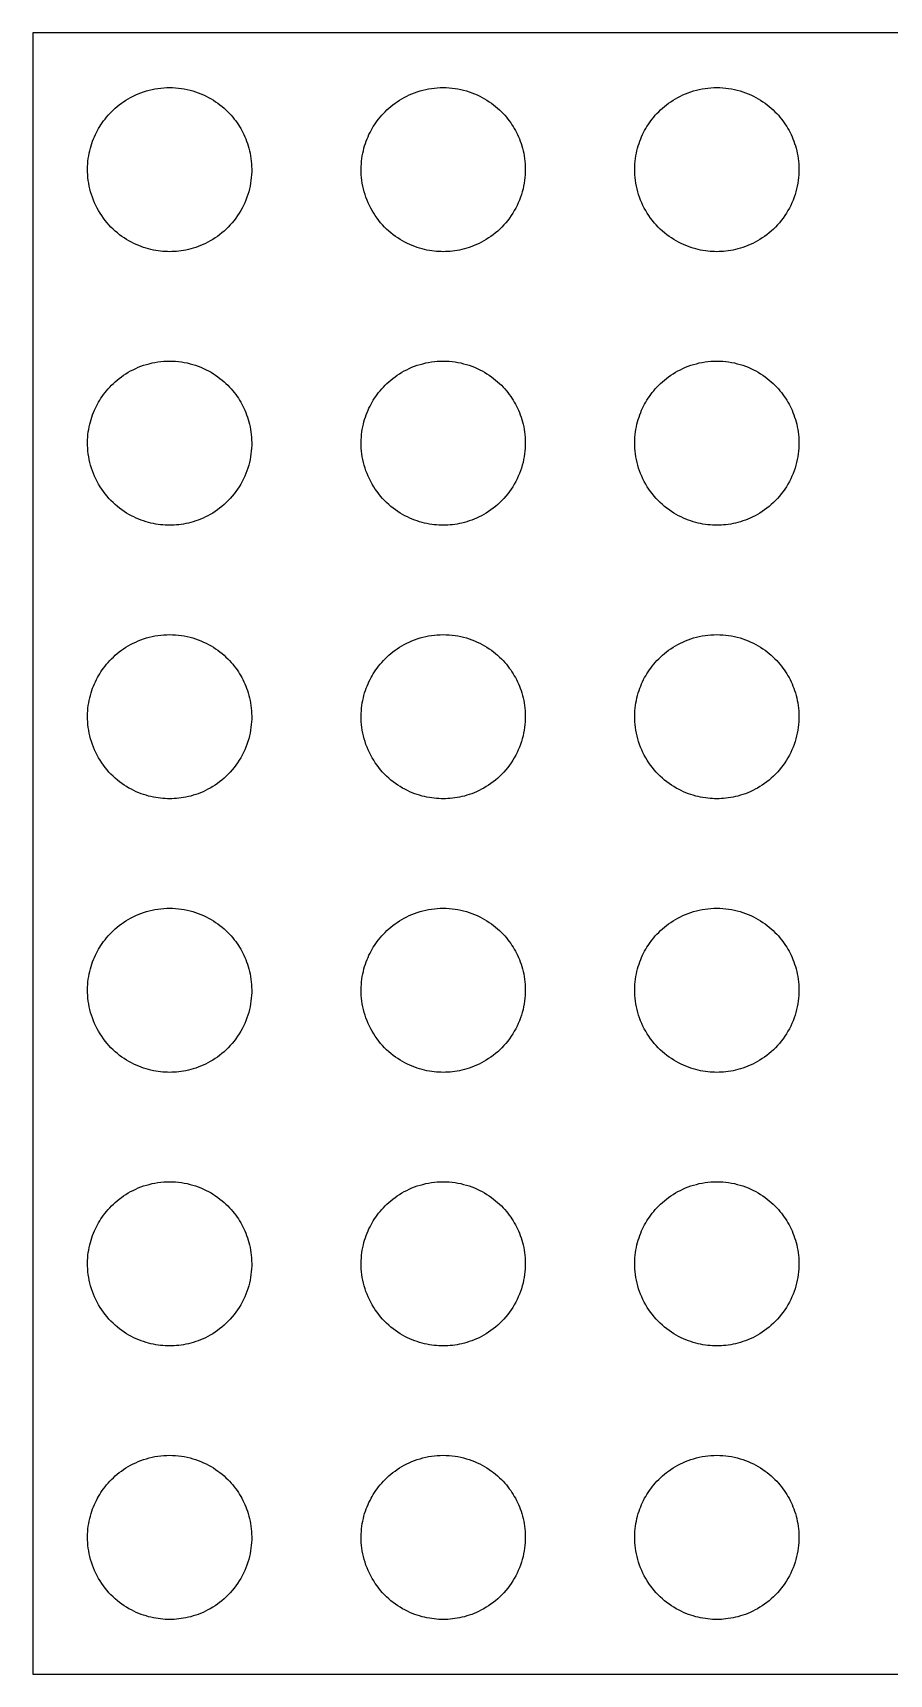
# Model space of a CAD drawing. Header units: millimetres. Extents: x -121354 to 132141, y -64344 to 350.
# Drawn here: x 15488.1 to 15644.6, y -8295.6 to -7995.6 of the extents above; entities that cross this region are included whole.
import ezdxf

# ---------------------------------------------------------------- set-up
doc = ezdxf.new("R2010")
doc.units = ezdxf.units.MM
doc.layers.add('Block_í‘œì¤€í˜•ì\xa0ìžë¸”ëŸ\xad001', color=7, linetype='CONTINUOUS')

msp = doc.modelspace()

# ---------------------------------------------------------------- linework, layer by layer
at = {"layer": 'Block_í‘œì¤€í˜•ì\xa0ìžë¸”ëŸ\xad001'}
for points in [[(15788.13, -7995.57, 0), (15488.13, -7995.57, 0)], [(15488.13, -7995.57, 0), (15488.13, -8295.57, 0)], [(15488.13, -8295.57, 0), (15788.13, -8295.57, 0)]]:
    msp.add_open_spline(points, degree=1, dxfattribs=at)
for points in [[(15513.13, -8035.57, 0), (15514.21, -8035.57, 0), (15515.36, -8035.45, 0), (15516.55, -8035.17, 0), (15517.73, -8034.9, 0), (15518.95, -8034.46, 0), (15520.12, -8033.84, 0), (15521.3, -8033.22, 0), (15522.45, -8032.41, 0), (15523.47, -8031.44, 0), (15524.49, -8030.46, 0), (15525.4, -8029.32, 0), (15526.12, -8028.07, 0), (15526.84, -8026.82, 0), (15527.38, -8025.46, 0), (15527.71, -8024.09, 0), (15528.04, -8022.71, 0), (15528.17, -8021.32, 0), (15528.12, -8019.99, 0), (15528.07, -8018.66, 0), (15527.84, -8017.39, 0), (15527.49, -8016.23, 0), (15527.14, -8015.06, 0), (15526.66, -8014.01, 0), (15526.12, -8013.07, 0), (15525.58, -8012.13, 0), (15524.9, -8011.19, 0), (15524.07, -8010.31, 0), (15523.24, -8009.42, 0), (15522.25, -8008.59, 0), (15521.12, -8007.88, 0), (15520, -8007.17, 0), (15518.73, -8006.58, 0), (15517.37, -8006.18, 0), (15516.02, -8005.78, 0), (15514.57, -8005.57, 0), (15513.13, -8005.57, 0), (15511.69, -8005.57, 0), (15510.24, -8005.78, 0), (15508.89, -8006.18, 0), (15507.53, -8006.58, 0), (15506.26, -8007.17, 0), (15505.14, -8007.88, 0), (15504.01, -8008.59, 0), (15503.02, -8009.42, 0), (15502.19, -8010.31, 0), (15501.36, -8011.19, 0), (15500.68, -8012.13, 0), (15500.14, -8013.07, 0), (15499.6, -8014.01, 0), (15499.12, -8015.06, 0), (15498.77, -8016.23, 0), (15498.42, -8017.39, 0), (15498.19, -8018.66, 0), (15498.14, -8019.99, 0), (15498.09, -8021.32, 0), (15498.22, -8022.71, 0), (15498.55, -8024.09, 0), (15498.88, -8025.46, 0), (15499.42, -8026.82, 0), (15500.14, -8028.07, 0), (15500.86, -8029.32, 0), (15501.77, -8030.46, 0), (15502.79, -8031.44, 0), (15503.82, -8032.41, 0), (15504.96, -8033.22, 0), (15506.14, -8033.84, 0), (15507.31, -8034.46, 0), (15508.53, -8034.9, 0), (15509.71, -8035.17, 0), (15510.9, -8035.45, 0), (15512.05, -8035.57, 0), (15513.13, -8035.57, 0)], [(15563.13, -8035.57, 0), (15564.21, -8035.57, 0), (15565.36, -8035.45, 0), (15566.55, -8035.17, 0), (15567.73, -8034.9, 0), (15568.95, -8034.46, 0), (15570.12, -8033.84, 0), (15571.3, -8033.22, 0), (15572.45, -8032.41, 0), (15573.47, -8031.44, 0), (15574.49, -8030.46, 0), (15575.4, -8029.32, 0), (15576.12, -8028.07, 0), (15576.84, -8026.82, 0), (15577.38, -8025.46, 0), (15577.71, -8024.09, 0), (15578.04, -8022.71, 0), (15578.17, -8021.32, 0), (15578.12, -8019.99, 0), (15578.07, -8018.66, 0), (15577.84, -8017.39, 0), (15577.49, -8016.23, 0), (15577.14, -8015.06, 0), (15576.66, -8014.01, 0), (15576.12, -8013.07, 0), (15575.58, -8012.13, 0), (15574.9, -8011.19, 0), (15574.07, -8010.31, 0), (15573.24, -8009.42, 0), (15572.25, -8008.59, 0), (15571.12, -8007.88, 0), (15570, -8007.17, 0), (15568.73, -8006.58, 0), (15567.37, -8006.18, 0), (15566.02, -8005.78, 0), (15564.57, -8005.57, 0), (15563.13, -8005.57, 0), (15561.69, -8005.57, 0), (15560.24, -8005.78, 0), (15558.89, -8006.18, 0), (15557.53, -8006.58, 0), (15556.26, -8007.17, 0), (15555.14, -8007.88, 0), (15554.01, -8008.59, 0), (15553.02, -8009.42, 0), (15552.19, -8010.31, 0), (15551.36, -8011.19, 0), (15550.68, -8012.13, 0), (15550.14, -8013.07, 0), (15549.6, -8014.01, 0), (15549.12, -8015.06, 0), (15548.77, -8016.23, 0), (15548.42, -8017.39, 0), (15548.19, -8018.66, 0), (15548.14, -8019.99, 0), (15548.09, -8021.32, 0), (15548.22, -8022.71, 0), (15548.55, -8024.09, 0), (15548.88, -8025.46, 0), (15549.42, -8026.82, 0), (15550.14, -8028.07, 0), (15550.86, -8029.32, 0), (15551.77, -8030.46, 0), (15552.79, -8031.44, 0), (15553.82, -8032.41, 0), (15554.96, -8033.22, 0), (15556.14, -8033.84, 0), (15557.31, -8034.46, 0), (15558.53, -8034.9, 0), (15559.71, -8035.17, 0), (15560.9, -8035.45, 0), (15562.05, -8035.57, 0), (15563.13, -8035.57, 0)], [(15613.13, -8035.57, 0), (15614.21, -8035.57, 0), (15615.36, -8035.45, 0), (15616.55, -8035.17, 0), (15617.73, -8034.9, 0), (15618.95, -8034.46, 0), (15620.12, -8033.84, 0), (15621.3, -8033.22, 0), (15622.45, -8032.41, 0), (15623.47, -8031.44, 0), (15624.49, -8030.46, 0), (15625.4, -8029.32, 0), (15626.12, -8028.07, 0), (15626.84, -8026.82, 0), (15627.38, -8025.46, 0), (15627.71, -8024.09, 0), (15628.04, -8022.71, 0), (15628.17, -8021.32, 0), (15628.12, -8019.99, 0), (15628.07, -8018.66, 0), (15627.84, -8017.39, 0), (15627.49, -8016.23, 0), (15627.14, -8015.06, 0), (15626.66, -8014.01, 0), (15626.12, -8013.07, 0), (15625.58, -8012.13, 0), (15624.9, -8011.19, 0), (15624.07, -8010.31, 0), (15623.24, -8009.42, 0), (15622.25, -8008.59, 0), (15621.12, -8007.88, 0), (15620, -8007.17, 0), (15618.73, -8006.58, 0), (15617.37, -8006.18, 0), (15616.02, -8005.78, 0), (15614.57, -8005.57, 0), (15613.13, -8005.57, 0), (15611.69, -8005.57, 0), (15610.24, -8005.78, 0), (15608.89, -8006.18, 0), (15607.53, -8006.58, 0), (15606.26, -8007.17, 0), (15605.14, -8007.88, 0), (15604.01, -8008.59, 0), (15603.02, -8009.42, 0), (15602.19, -8010.31, 0), (15601.36, -8011.19, 0), (15600.68, -8012.13, 0), (15600.14, -8013.07, 0), (15599.6, -8014.01, 0), (15599.12, -8015.06, 0), (15598.77, -8016.23, 0), (15598.42, -8017.39, 0), (15598.19, -8018.66, 0), (15598.14, -8019.99, 0), (15598.09, -8021.32, 0), (15598.22, -8022.71, 0), (15598.55, -8024.09, 0), (15598.88, -8025.46, 0), (15599.42, -8026.82, 0), (15600.14, -8028.07, 0), (15600.86, -8029.32, 0), (15601.77, -8030.46, 0), (15602.79, -8031.44, 0), (15603.82, -8032.41, 0), (15604.96, -8033.22, 0), (15606.14, -8033.84, 0), (15607.31, -8034.46, 0), (15608.53, -8034.9, 0), (15609.71, -8035.17, 0), (15610.9, -8035.45, 0), (15612.05, -8035.57, 0), (15613.13, -8035.57, 0)], [(15513.13, -8085.57, 0), (15514.21, -8085.57, 0), (15515.36, -8085.45, 0), (15516.55, -8085.17, 0), (15517.73, -8084.9, 0), (15518.95, -8084.46, 0), (15520.12, -8083.84, 0), (15521.3, -8083.22, 0), (15522.45, -8082.41, 0), (15523.47, -8081.44, 0), (15524.49, -8080.46, 0), (15525.4, -8079.32, 0), (15526.12, -8078.07, 0), (15526.84, -8076.82, 0), (15527.38, -8075.46, 0), (15527.71, -8074.09, 0), (15528.04, -8072.71, 0), (15528.17, -8071.32, 0), (15528.12, -8069.99, 0), (15528.07, -8068.66, 0), (15527.84, -8067.39, 0), (15527.49, -8066.23, 0), (15527.14, -8065.06, 0), (15526.66, -8064.01, 0), (15526.12, -8063.07, 0), (15525.58, -8062.13, 0), (15524.9, -8061.19, 0), (15524.07, -8060.31, 0), (15523.24, -8059.42, 0), (15522.25, -8058.59, 0), (15521.12, -8057.88, 0), (15520, -8057.17, 0), (15518.73, -8056.58, 0), (15517.37, -8056.18, 0), (15516.02, -8055.78, 0), (15514.57, -8055.57, 0), (15513.13, -8055.57, 0), (15511.69, -8055.57, 0), (15510.24, -8055.78, 0), (15508.89, -8056.18, 0), (15507.53, -8056.58, 0), (15506.26, -8057.17, 0), (15505.14, -8057.88, 0), (15504.01, -8058.59, 0), (15503.02, -8059.42, 0), (15502.19, -8060.31, 0), (15501.36, -8061.19, 0), (15500.68, -8062.13, 0), (15500.14, -8063.07, 0), (15499.6, -8064.01, 0), (15499.12, -8065.06, 0), (15498.77, -8066.23, 0), (15498.42, -8067.39, 0), (15498.19, -8068.66, 0), (15498.14, -8069.99, 0), (15498.09, -8071.32, 0), (15498.22, -8072.71, 0), (15498.55, -8074.09, 0), (15498.88, -8075.46, 0), (15499.42, -8076.82, 0), (15500.14, -8078.07, 0), (15500.86, -8079.32, 0), (15501.77, -8080.46, 0), (15502.79, -8081.44, 0), (15503.82, -8082.41, 0), (15504.96, -8083.22, 0), (15506.14, -8083.84, 0), (15507.31, -8084.46, 0), (15508.53, -8084.9, 0), (15509.71, -8085.17, 0), (15510.9, -8085.45, 0), (15512.05, -8085.57, 0), (15513.13, -8085.57, 0)], [(15563.13, -8085.57, 0), (15564.21, -8085.57, 0), (15565.36, -8085.45, 0), (15566.55, -8085.17, 0), (15567.73, -8084.9, 0), (15568.95, -8084.46, 0), (15570.12, -8083.84, 0), (15571.3, -8083.22, 0), (15572.45, -8082.41, 0), (15573.47, -8081.44, 0), (15574.49, -8080.46, 0), (15575.4, -8079.32, 0), (15576.12, -8078.07, 0), (15576.84, -8076.82, 0), (15577.38, -8075.46, 0), (15577.71, -8074.09, 0), (15578.04, -8072.71, 0), (15578.17, -8071.32, 0), (15578.12, -8069.99, 0), (15578.07, -8068.66, 0), (15577.84, -8067.39, 0), (15577.49, -8066.23, 0), (15577.14, -8065.06, 0), (15576.66, -8064.01, 0), (15576.12, -8063.07, 0), (15575.58, -8062.13, 0), (15574.9, -8061.19, 0), (15574.07, -8060.31, 0), (15573.24, -8059.42, 0), (15572.25, -8058.59, 0), (15571.12, -8057.88, 0), (15570, -8057.17, 0), (15568.73, -8056.58, 0), (15567.37, -8056.18, 0), (15566.02, -8055.78, 0), (15564.57, -8055.57, 0), (15563.13, -8055.57, 0), (15561.69, -8055.57, 0), (15560.24, -8055.78, 0), (15558.89, -8056.18, 0), (15557.53, -8056.58, 0), (15556.26, -8057.17, 0), (15555.14, -8057.88, 0), (15554.01, -8058.59, 0), (15553.02, -8059.42, 0), (15552.19, -8060.31, 0), (15551.36, -8061.19, 0), (15550.68, -8062.13, 0), (15550.14, -8063.07, 0), (15549.6, -8064.01, 0), (15549.12, -8065.06, 0), (15548.77, -8066.23, 0), (15548.42, -8067.39, 0), (15548.19, -8068.66, 0), (15548.14, -8069.99, 0), (15548.09, -8071.32, 0), (15548.22, -8072.71, 0), (15548.55, -8074.09, 0), (15548.88, -8075.46, 0), (15549.42, -8076.82, 0), (15550.14, -8078.07, 0), (15550.86, -8079.32, 0), (15551.77, -8080.46, 0), (15552.79, -8081.44, 0), (15553.82, -8082.41, 0), (15554.96, -8083.22, 0), (15556.14, -8083.84, 0), (15557.31, -8084.46, 0), (15558.53, -8084.9, 0), (15559.71, -8085.17, 0), (15560.9, -8085.45, 0), (15562.05, -8085.57, 0), (15563.13, -8085.57, 0)], [(15613.13, -8085.57, 0), (15614.21, -8085.57, 0), (15615.36, -8085.45, 0), (15616.55, -8085.17, 0), (15617.73, -8084.9, 0), (15618.95, -8084.46, 0), (15620.12, -8083.84, 0), (15621.3, -8083.22, 0), (15622.45, -8082.41, 0), (15623.47, -8081.44, 0), (15624.49, -8080.46, 0), (15625.4, -8079.32, 0), (15626.12, -8078.07, 0), (15626.84, -8076.82, 0), (15627.38, -8075.46, 0), (15627.71, -8074.09, 0), (15628.04, -8072.71, 0), (15628.17, -8071.32, 0), (15628.12, -8069.99, 0), (15628.07, -8068.66, 0), (15627.84, -8067.39, 0), (15627.49, -8066.23, 0), (15627.14, -8065.06, 0), (15626.66, -8064.01, 0), (15626.12, -8063.07, 0), (15625.58, -8062.13, 0), (15624.9, -8061.19, 0), (15624.07, -8060.31, 0), (15623.24, -8059.42, 0), (15622.25, -8058.59, 0), (15621.12, -8057.88, 0), (15620, -8057.17, 0), (15618.73, -8056.58, 0), (15617.37, -8056.18, 0), (15616.02, -8055.78, 0), (15614.57, -8055.57, 0), (15613.13, -8055.57, 0), (15611.69, -8055.57, 0), (15610.24, -8055.78, 0), (15608.89, -8056.18, 0), (15607.53, -8056.58, 0), (15606.26, -8057.17, 0), (15605.14, -8057.88, 0), (15604.01, -8058.59, 0), (15603.02, -8059.42, 0), (15602.19, -8060.31, 0), (15601.36, -8061.19, 0), (15600.68, -8062.13, 0), (15600.14, -8063.07, 0), (15599.6, -8064.01, 0), (15599.12, -8065.06, 0), (15598.77, -8066.23, 0), (15598.42, -8067.39, 0), (15598.19, -8068.66, 0), (15598.14, -8069.99, 0), (15598.09, -8071.32, 0), (15598.22, -8072.71, 0), (15598.55, -8074.09, 0), (15598.88, -8075.46, 0), (15599.42, -8076.82, 0), (15600.14, -8078.07, 0), (15600.86, -8079.32, 0), (15601.77, -8080.46, 0), (15602.79, -8081.44, 0), (15603.82, -8082.41, 0), (15604.96, -8083.22, 0), (15606.14, -8083.84, 0), (15607.31, -8084.46, 0), (15608.53, -8084.9, 0), (15609.71, -8085.17, 0), (15610.9, -8085.45, 0), (15612.05, -8085.57, 0), (15613.13, -8085.57, 0)], [(15513.13, -8135.57, 0), (15514.21, -8135.57, 0), (15515.36, -8135.45, 0), (15516.55, -8135.17, 0), (15517.73, -8134.9, 0), (15518.95, -8134.46, 0), (15520.12, -8133.84, 0), (15521.3, -8133.22, 0), (15522.45, -8132.41, 0), (15523.47, -8131.44, 0), (15524.49, -8130.46, 0), (15525.4, -8129.32, 0), (15526.12, -8128.07, 0), (15526.84, -8126.82, 0), (15527.38, -8125.46, 0), (15527.71, -8124.09, 0), (15528.04, -8122.71, 0), (15528.17, -8121.32, 0), (15528.12, -8119.99, 0), (15528.07, -8118.66, 0), (15527.84, -8117.39, 0), (15527.49, -8116.23, 0), (15527.14, -8115.06, 0), (15526.66, -8114.01, 0), (15526.12, -8113.07, 0), (15525.58, -8112.13, 0), (15524.9, -8111.19, 0), (15524.07, -8110.31, 0), (15523.24, -8109.42, 0), (15522.25, -8108.59, 0), (15521.12, -8107.88, 0), (15520, -8107.17, 0), (15518.73, -8106.58, 0), (15517.37, -8106.18, 0), (15516.02, -8105.78, 0), (15514.57, -8105.57, 0), (15513.13, -8105.57, 0), (15511.69, -8105.57, 0), (15510.24, -8105.78, 0), (15508.89, -8106.18, 0), (15507.53, -8106.58, 0), (15506.26, -8107.17, 0), (15505.14, -8107.88, 0), (15504.01, -8108.59, 0), (15503.02, -8109.42, 0), (15502.19, -8110.31, 0), (15501.36, -8111.19, 0), (15500.68, -8112.13, 0), (15500.14, -8113.07, 0), (15499.6, -8114.01, 0), (15499.12, -8115.06, 0), (15498.77, -8116.23, 0), (15498.42, -8117.39, 0), (15498.19, -8118.66, 0), (15498.14, -8119.99, 0), (15498.09, -8121.32, 0), (15498.22, -8122.71, 0), (15498.55, -8124.09, 0), (15498.88, -8125.46, 0), (15499.42, -8126.82, 0), (15500.14, -8128.07, 0), (15500.86, -8129.32, 0), (15501.77, -8130.46, 0), (15502.79, -8131.44, 0), (15503.82, -8132.41, 0), (15504.96, -8133.22, 0), (15506.14, -8133.84, 0), (15507.31, -8134.46, 0), (15508.53, -8134.9, 0), (15509.71, -8135.17, 0), (15510.9, -8135.45, 0), (15512.05, -8135.57, 0), (15513.13, -8135.57, 0)], [(15563.13, -8135.57, 0), (15564.21, -8135.57, 0), (15565.36, -8135.45, 0), (15566.55, -8135.17, 0), (15567.73, -8134.9, 0), (15568.95, -8134.46, 0), (15570.12, -8133.84, 0), (15571.3, -8133.22, 0), (15572.45, -8132.41, 0), (15573.47, -8131.44, 0), (15574.49, -8130.46, 0), (15575.4, -8129.32, 0), (15576.12, -8128.07, 0), (15576.84, -8126.82, 0), (15577.38, -8125.46, 0), (15577.71, -8124.09, 0), (15578.04, -8122.71, 0), (15578.17, -8121.32, 0), (15578.12, -8119.99, 0), (15578.07, -8118.66, 0), (15577.84, -8117.39, 0), (15577.49, -8116.23, 0), (15577.14, -8115.06, 0), (15576.66, -8114.01, 0), (15576.12, -8113.07, 0), (15575.58, -8112.13, 0), (15574.9, -8111.19, 0), (15574.07, -8110.31, 0), (15573.24, -8109.42, 0), (15572.25, -8108.59, 0), (15571.12, -8107.88, 0), (15570, -8107.17, 0), (15568.73, -8106.58, 0), (15567.37, -8106.18, 0), (15566.02, -8105.78, 0), (15564.57, -8105.57, 0), (15563.13, -8105.57, 0), (15561.69, -8105.57, 0), (15560.24, -8105.78, 0), (15558.89, -8106.18, 0), (15557.53, -8106.58, 0), (15556.26, -8107.17, 0), (15555.14, -8107.88, 0), (15554.01, -8108.59, 0), (15553.02, -8109.42, 0), (15552.19, -8110.31, 0), (15551.36, -8111.19, 0), (15550.68, -8112.13, 0), (15550.14, -8113.07, 0), (15549.6, -8114.01, 0), (15549.12, -8115.06, 0), (15548.77, -8116.23, 0), (15548.42, -8117.39, 0), (15548.19, -8118.66, 0), (15548.14, -8119.99, 0), (15548.09, -8121.32, 0), (15548.22, -8122.71, 0), (15548.55, -8124.09, 0), (15548.88, -8125.46, 0), (15549.42, -8126.82, 0), (15550.14, -8128.07, 0), (15550.86, -8129.32, 0), (15551.77, -8130.46, 0), (15552.79, -8131.44, 0), (15553.82, -8132.41, 0), (15554.96, -8133.22, 0), (15556.14, -8133.84, 0), (15557.31, -8134.46, 0), (15558.53, -8134.9, 0), (15559.71, -8135.17, 0), (15560.9, -8135.45, 0), (15562.05, -8135.57, 0), (15563.13, -8135.57, 0)], [(15613.13, -8135.57, 0), (15614.21, -8135.57, 0), (15615.36, -8135.45, 0), (15616.55, -8135.17, 0), (15617.73, -8134.9, 0), (15618.95, -8134.46, 0), (15620.12, -8133.84, 0), (15621.3, -8133.22, 0), (15622.45, -8132.41, 0), (15623.47, -8131.44, 0), (15624.49, -8130.46, 0), (15625.4, -8129.32, 0), (15626.12, -8128.07, 0), (15626.84, -8126.82, 0), (15627.38, -8125.46, 0), (15627.71, -8124.09, 0), (15628.04, -8122.71, 0), (15628.17, -8121.32, 0), (15628.12, -8119.99, 0), (15628.07, -8118.66, 0), (15627.84, -8117.39, 0), (15627.49, -8116.23, 0), (15627.14, -8115.06, 0), (15626.66, -8114.01, 0), (15626.12, -8113.07, 0), (15625.58, -8112.13, 0), (15624.9, -8111.19, 0), (15624.07, -8110.31, 0), (15623.24, -8109.42, 0), (15622.25, -8108.59, 0), (15621.12, -8107.88, 0), (15620, -8107.17, 0), (15618.73, -8106.58, 0), (15617.37, -8106.18, 0), (15616.02, -8105.78, 0), (15614.57, -8105.57, 0), (15613.13, -8105.57, 0), (15611.69, -8105.57, 0), (15610.24, -8105.78, 0), (15608.89, -8106.18, 0), (15607.53, -8106.58, 0), (15606.26, -8107.17, 0), (15605.14, -8107.88, 0), (15604.01, -8108.59, 0), (15603.02, -8109.42, 0), (15602.19, -8110.31, 0), (15601.36, -8111.19, 0), (15600.68, -8112.13, 0), (15600.14, -8113.07, 0), (15599.6, -8114.01, 0), (15599.12, -8115.06, 0), (15598.77, -8116.23, 0), (15598.42, -8117.39, 0), (15598.19, -8118.66, 0), (15598.14, -8119.99, 0), (15598.09, -8121.32, 0), (15598.22, -8122.71, 0), (15598.55, -8124.09, 0), (15598.88, -8125.46, 0), (15599.42, -8126.82, 0), (15600.14, -8128.07, 0), (15600.86, -8129.32, 0), (15601.77, -8130.46, 0), (15602.79, -8131.44, 0), (15603.82, -8132.41, 0), (15604.96, -8133.22, 0), (15606.14, -8133.84, 0), (15607.31, -8134.46, 0), (15608.53, -8134.9, 0), (15609.71, -8135.17, 0), (15610.9, -8135.45, 0), (15612.05, -8135.57, 0), (15613.13, -8135.57, 0)], [(15513.13, -8185.57, 0), (15514.21, -8185.57, 0), (15515.36, -8185.45, 0), (15516.55, -8185.17, 0), (15517.73, -8184.9, 0), (15518.95, -8184.46, 0), (15520.12, -8183.84, 0), (15521.3, -8183.22, 0), (15522.45, -8182.41, 0), (15523.47, -8181.44, 0), (15524.49, -8180.46, 0), (15525.4, -8179.32, 0), (15526.12, -8178.07, 0), (15526.84, -8176.82, 0), (15527.38, -8175.46, 0), (15527.71, -8174.09, 0), (15528.04, -8172.71, 0), (15528.17, -8171.32, 0), (15528.12, -8169.99, 0), (15528.07, -8168.66, 0), (15527.84, -8167.39, 0), (15527.49, -8166.23, 0), (15527.14, -8165.06, 0), (15526.66, -8164.01, 0), (15526.12, -8163.07, 0), (15525.58, -8162.13, 0), (15524.9, -8161.19, 0), (15524.07, -8160.31, 0), (15523.24, -8159.42, 0), (15522.25, -8158.59, 0), (15521.12, -8157.88, 0), (15520, -8157.17, 0), (15518.73, -8156.58, 0), (15517.37, -8156.18, 0), (15516.02, -8155.78, 0), (15514.57, -8155.57, 0), (15513.13, -8155.57, 0), (15511.69, -8155.57, 0), (15510.24, -8155.78, 0), (15508.89, -8156.18, 0), (15507.53, -8156.58, 0), (15506.26, -8157.17, 0), (15505.14, -8157.88, 0), (15504.01, -8158.59, 0), (15503.02, -8159.42, 0), (15502.19, -8160.31, 0), (15501.36, -8161.19, 0), (15500.68, -8162.13, 0), (15500.14, -8163.07, 0), (15499.6, -8164.01, 0), (15499.12, -8165.06, 0), (15498.77, -8166.23, 0), (15498.42, -8167.39, 0), (15498.19, -8168.66, 0), (15498.14, -8169.99, 0), (15498.09, -8171.32, 0), (15498.22, -8172.71, 0), (15498.55, -8174.09, 0), (15498.88, -8175.46, 0), (15499.42, -8176.82, 0), (15500.14, -8178.07, 0), (15500.86, -8179.32, 0), (15501.77, -8180.46, 0), (15502.79, -8181.44, 0), (15503.82, -8182.41, 0), (15504.96, -8183.22, 0), (15506.14, -8183.84, 0), (15507.31, -8184.46, 0), (15508.53, -8184.9, 0), (15509.71, -8185.17, 0), (15510.9, -8185.45, 0), (15512.05, -8185.57, 0), (15513.13, -8185.57, 0)], [(15563.13, -8185.57, 0), (15564.21, -8185.57, 0), (15565.36, -8185.45, 0), (15566.55, -8185.17, 0), (15567.73, -8184.9, 0), (15568.95, -8184.46, 0), (15570.12, -8183.84, 0), (15571.3, -8183.22, 0), (15572.45, -8182.41, 0), (15573.47, -8181.44, 0), (15574.49, -8180.46, 0), (15575.4, -8179.32, 0), (15576.12, -8178.07, 0), (15576.84, -8176.82, 0), (15577.38, -8175.46, 0), (15577.71, -8174.09, 0), (15578.04, -8172.71, 0), (15578.17, -8171.32, 0), (15578.12, -8169.99, 0), (15578.07, -8168.66, 0), (15577.84, -8167.39, 0), (15577.49, -8166.23, 0), (15577.14, -8165.06, 0), (15576.66, -8164.01, 0), (15576.12, -8163.07, 0), (15575.58, -8162.13, 0), (15574.9, -8161.19, 0), (15574.07, -8160.31, 0), (15573.24, -8159.42, 0), (15572.25, -8158.59, 0), (15571.12, -8157.88, 0), (15570, -8157.17, 0), (15568.73, -8156.58, 0), (15567.37, -8156.18, 0), (15566.02, -8155.78, 0), (15564.57, -8155.57, 0), (15563.13, -8155.57, 0), (15561.69, -8155.57, 0), (15560.24, -8155.78, 0), (15558.89, -8156.18, 0), (15557.53, -8156.58, 0), (15556.26, -8157.17, 0), (15555.14, -8157.88, 0), (15554.01, -8158.59, 0), (15553.02, -8159.42, 0), (15552.19, -8160.31, 0), (15551.36, -8161.19, 0), (15550.68, -8162.13, 0), (15550.14, -8163.07, 0), (15549.6, -8164.01, 0), (15549.12, -8165.06, 0), (15548.77, -8166.23, 0), (15548.42, -8167.39, 0), (15548.19, -8168.66, 0), (15548.14, -8169.99, 0), (15548.09, -8171.32, 0), (15548.22, -8172.71, 0), (15548.55, -8174.09, 0), (15548.88, -8175.46, 0), (15549.42, -8176.82, 0), (15550.14, -8178.07, 0), (15550.86, -8179.32, 0), (15551.77, -8180.46, 0), (15552.79, -8181.44, 0), (15553.82, -8182.41, 0), (15554.96, -8183.22, 0), (15556.14, -8183.84, 0), (15557.31, -8184.46, 0), (15558.53, -8184.9, 0), (15559.71, -8185.17, 0), (15560.9, -8185.45, 0), (15562.05, -8185.57, 0), (15563.13, -8185.57, 0)], [(15613.13, -8185.57, 0), (15614.21, -8185.57, 0), (15615.36, -8185.45, 0), (15616.55, -8185.17, 0), (15617.73, -8184.9, 0), (15618.95, -8184.46, 0), (15620.12, -8183.84, 0), (15621.3, -8183.22, 0), (15622.45, -8182.41, 0), (15623.47, -8181.44, 0), (15624.49, -8180.46, 0), (15625.4, -8179.32, 0), (15626.12, -8178.07, 0), (15626.84, -8176.82, 0), (15627.38, -8175.46, 0), (15627.71, -8174.09, 0), (15628.04, -8172.71, 0), (15628.17, -8171.32, 0), (15628.12, -8169.99, 0), (15628.07, -8168.66, 0), (15627.84, -8167.39, 0), (15627.49, -8166.23, 0), (15627.14, -8165.06, 0), (15626.66, -8164.01, 0), (15626.12, -8163.07, 0), (15625.58, -8162.13, 0), (15624.9, -8161.19, 0), (15624.07, -8160.31, 0), (15623.24, -8159.42, 0), (15622.25, -8158.59, 0), (15621.12, -8157.88, 0), (15620, -8157.17, 0), (15618.73, -8156.58, 0), (15617.37, -8156.18, 0), (15616.02, -8155.78, 0), (15614.57, -8155.57, 0), (15613.13, -8155.57, 0), (15611.69, -8155.57, 0), (15610.24, -8155.78, 0), (15608.89, -8156.18, 0), (15607.53, -8156.58, 0), (15606.26, -8157.17, 0), (15605.14, -8157.88, 0), (15604.01, -8158.59, 0), (15603.02, -8159.42, 0), (15602.19, -8160.31, 0), (15601.36, -8161.19, 0), (15600.68, -8162.13, 0), (15600.14, -8163.07, 0), (15599.6, -8164.01, 0), (15599.12, -8165.06, 0), (15598.77, -8166.23, 0), (15598.42, -8167.39, 0), (15598.19, -8168.66, 0), (15598.14, -8169.99, 0), (15598.09, -8171.32, 0), (15598.22, -8172.71, 0), (15598.55, -8174.09, 0), (15598.88, -8175.46, 0), (15599.42, -8176.82, 0), (15600.14, -8178.07, 0), (15600.86, -8179.32, 0), (15601.77, -8180.46, 0), (15602.79, -8181.44, 0), (15603.82, -8182.41, 0), (15604.96, -8183.22, 0), (15606.14, -8183.84, 0), (15607.31, -8184.46, 0), (15608.53, -8184.9, 0), (15609.71, -8185.17, 0), (15610.9, -8185.45, 0), (15612.05, -8185.57, 0), (15613.13, -8185.57, 0)], [(15513.13, -8235.57, 0), (15514.21, -8235.57, 0), (15515.36, -8235.45, 0), (15516.55, -8235.17, 0), (15517.73, -8234.9, 0), (15518.95, -8234.46, 0), (15520.12, -8233.84, 0), (15521.3, -8233.22, 0), (15522.45, -8232.41, 0), (15523.47, -8231.44, 0), (15524.49, -8230.46, 0), (15525.4, -8229.32, 0), (15526.12, -8228.07, 0), (15526.84, -8226.82, 0), (15527.38, -8225.46, 0), (15527.71, -8224.09, 0), (15528.04, -8222.71, 0), (15528.17, -8221.32, 0), (15528.12, -8219.99, 0), (15528.07, -8218.66, 0), (15527.84, -8217.39, 0), (15527.49, -8216.23, 0), (15527.14, -8215.06, 0), (15526.66, -8214.01, 0), (15526.12, -8213.07, 0), (15525.58, -8212.13, 0), (15524.9, -8211.19, 0), (15524.07, -8210.31, 0), (15523.24, -8209.42, 0), (15522.25, -8208.59, 0), (15521.12, -8207.88, 0), (15520, -8207.17, 0), (15518.73, -8206.58, 0), (15517.37, -8206.18, 0), (15516.02, -8205.78, 0), (15514.57, -8205.57, 0), (15513.13, -8205.57, 0), (15511.69, -8205.57, 0), (15510.24, -8205.78, 0), (15508.89, -8206.18, 0), (15507.53, -8206.58, 0), (15506.26, -8207.17, 0), (15505.14, -8207.88, 0), (15504.01, -8208.59, 0), (15503.02, -8209.42, 0), (15502.19, -8210.31, 0), (15501.36, -8211.19, 0), (15500.68, -8212.13, 0), (15500.14, -8213.07, 0), (15499.6, -8214.01, 0), (15499.12, -8215.06, 0), (15498.77, -8216.23, 0), (15498.42, -8217.39, 0), (15498.19, -8218.66, 0), (15498.14, -8219.99, 0), (15498.09, -8221.32, 0), (15498.22, -8222.71, 0), (15498.55, -8224.09, 0), (15498.88, -8225.46, 0), (15499.42, -8226.82, 0), (15500.14, -8228.07, 0), (15500.86, -8229.32, 0), (15501.77, -8230.46, 0), (15502.79, -8231.44, 0), (15503.82, -8232.41, 0), (15504.96, -8233.22, 0), (15506.14, -8233.84, 0), (15507.31, -8234.46, 0), (15508.53, -8234.9, 0), (15509.71, -8235.17, 0), (15510.9, -8235.45, 0), (15512.05, -8235.57, 0), (15513.13, -8235.57, 0)], [(15563.13, -8235.57, 0), (15564.21, -8235.57, 0), (15565.36, -8235.45, 0), (15566.55, -8235.17, 0), (15567.73, -8234.9, 0), (15568.95, -8234.46, 0), (15570.12, -8233.84, 0), (15571.3, -8233.22, 0), (15572.45, -8232.41, 0), (15573.47, -8231.44, 0), (15574.49, -8230.46, 0), (15575.4, -8229.32, 0), (15576.12, -8228.07, 0), (15576.84, -8226.82, 0), (15577.38, -8225.46, 0), (15577.71, -8224.09, 0), (15578.04, -8222.71, 0), (15578.17, -8221.32, 0), (15578.12, -8219.99, 0), (15578.07, -8218.66, 0), (15577.84, -8217.39, 0), (15577.49, -8216.23, 0), (15577.14, -8215.06, 0), (15576.66, -8214.01, 0), (15576.12, -8213.07, 0), (15575.58, -8212.13, 0), (15574.9, -8211.19, 0), (15574.07, -8210.31, 0), (15573.24, -8209.42, 0), (15572.25, -8208.59, 0), (15571.12, -8207.88, 0), (15570, -8207.17, 0), (15568.73, -8206.58, 0), (15567.37, -8206.18, 0), (15566.02, -8205.78, 0), (15564.57, -8205.57, 0), (15563.13, -8205.57, 0), (15561.69, -8205.57, 0), (15560.24, -8205.78, 0), (15558.89, -8206.18, 0), (15557.53, -8206.58, 0), (15556.26, -8207.17, 0), (15555.14, -8207.88, 0), (15554.01, -8208.59, 0), (15553.02, -8209.42, 0), (15552.19, -8210.31, 0), (15551.36, -8211.19, 0), (15550.68, -8212.13, 0), (15550.14, -8213.07, 0), (15549.6, -8214.01, 0), (15549.12, -8215.06, 0), (15548.77, -8216.23, 0), (15548.42, -8217.39, 0), (15548.19, -8218.66, 0), (15548.14, -8219.99, 0), (15548.09, -8221.32, 0), (15548.22, -8222.71, 0), (15548.55, -8224.09, 0), (15548.88, -8225.46, 0), (15549.42, -8226.82, 0), (15550.14, -8228.07, 0), (15550.86, -8229.32, 0), (15551.77, -8230.46, 0), (15552.79, -8231.44, 0), (15553.82, -8232.41, 0), (15554.96, -8233.22, 0), (15556.14, -8233.84, 0), (15557.31, -8234.46, 0), (15558.53, -8234.9, 0), (15559.71, -8235.17, 0), (15560.9, -8235.45, 0), (15562.05, -8235.57, 0), (15563.13, -8235.57, 0)], [(15613.13, -8235.57, 0), (15614.21, -8235.57, 0), (15615.36, -8235.45, 0), (15616.55, -8235.17, 0), (15617.73, -8234.9, 0), (15618.95, -8234.46, 0), (15620.12, -8233.84, 0), (15621.3, -8233.22, 0), (15622.45, -8232.41, 0), (15623.47, -8231.44, 0), (15624.49, -8230.46, 0), (15625.4, -8229.32, 0), (15626.12, -8228.07, 0), (15626.84, -8226.82, 0), (15627.38, -8225.46, 0), (15627.71, -8224.09, 0), (15628.04, -8222.71, 0), (15628.17, -8221.32, 0), (15628.12, -8219.99, 0), (15628.07, -8218.66, 0), (15627.84, -8217.39, 0), (15627.49, -8216.23, 0), (15627.14, -8215.06, 0), (15626.66, -8214.01, 0), (15626.12, -8213.07, 0), (15625.58, -8212.13, 0), (15624.9, -8211.19, 0), (15624.07, -8210.31, 0), (15623.24, -8209.42, 0), (15622.25, -8208.59, 0), (15621.12, -8207.88, 0), (15620, -8207.17, 0), (15618.73, -8206.58, 0), (15617.37, -8206.18, 0), (15616.02, -8205.78, 0), (15614.57, -8205.57, 0), (15613.13, -8205.57, 0), (15611.69, -8205.57, 0), (15610.24, -8205.78, 0), (15608.89, -8206.18, 0), (15607.53, -8206.58, 0), (15606.26, -8207.17, 0), (15605.14, -8207.88, 0), (15604.01, -8208.59, 0), (15603.02, -8209.42, 0), (15602.19, -8210.31, 0), (15601.36, -8211.19, 0), (15600.68, -8212.13, 0), (15600.14, -8213.07, 0), (15599.6, -8214.01, 0), (15599.12, -8215.06, 0), (15598.77, -8216.23, 0), (15598.42, -8217.39, 0), (15598.19, -8218.66, 0), (15598.14, -8219.99, 0), (15598.09, -8221.32, 0), (15598.22, -8222.71, 0), (15598.55, -8224.09, 0), (15598.88, -8225.46, 0), (15599.42, -8226.82, 0), (15600.14, -8228.07, 0), (15600.86, -8229.32, 0), (15601.77, -8230.46, 0), (15602.79, -8231.44, 0), (15603.82, -8232.41, 0), (15604.96, -8233.22, 0), (15606.14, -8233.84, 0), (15607.31, -8234.46, 0), (15608.53, -8234.9, 0), (15609.71, -8235.17, 0), (15610.9, -8235.45, 0), (15612.05, -8235.57, 0), (15613.13, -8235.57, 0)], [(15513.13, -8285.57, 0), (15514.21, -8285.57, 0), (15515.36, -8285.45, 0), (15516.55, -8285.17, 0), (15517.73, -8284.9, 0), (15518.95, -8284.46, 0), (15520.12, -8283.84, 0), (15521.3, -8283.22, 0), (15522.45, -8282.41, 0), (15523.47, -8281.44, 0), (15524.49, -8280.46, 0), (15525.4, -8279.32, 0), (15526.12, -8278.07, 0), (15526.84, -8276.82, 0), (15527.38, -8275.46, 0), (15527.71, -8274.09, 0), (15528.04, -8272.71, 0), (15528.17, -8271.32, 0), (15528.12, -8269.99, 0), (15528.07, -8268.66, 0), (15527.84, -8267.39, 0), (15527.49, -8266.23, 0), (15527.14, -8265.06, 0), (15526.66, -8264.01, 0), (15526.12, -8263.07, 0), (15525.58, -8262.13, 0), (15524.9, -8261.19, 0), (15524.07, -8260.31, 0), (15523.24, -8259.42, 0), (15522.25, -8258.59, 0), (15521.12, -8257.88, 0), (15520, -8257.17, 0), (15518.73, -8256.58, 0), (15517.37, -8256.18, 0), (15516.02, -8255.78, 0), (15514.57, -8255.57, 0), (15513.13, -8255.57, 0), (15511.69, -8255.57, 0), (15510.24, -8255.78, 0), (15508.89, -8256.18, 0), (15507.53, -8256.58, 0), (15506.26, -8257.17, 0), (15505.14, -8257.88, 0), (15504.01, -8258.59, 0), (15503.02, -8259.42, 0), (15502.19, -8260.31, 0), (15501.36, -8261.19, 0), (15500.68, -8262.13, 0), (15500.14, -8263.07, 0), (15499.6, -8264.01, 0), (15499.12, -8265.06, 0), (15498.77, -8266.23, 0), (15498.42, -8267.39, 0), (15498.19, -8268.66, 0), (15498.14, -8269.99, 0), (15498.09, -8271.32, 0), (15498.22, -8272.71, 0), (15498.55, -8274.09, 0), (15498.88, -8275.46, 0), (15499.42, -8276.82, 0), (15500.14, -8278.07, 0), (15500.86, -8279.32, 0), (15501.77, -8280.46, 0), (15502.79, -8281.44, 0), (15503.82, -8282.41, 0), (15504.96, -8283.22, 0), (15506.14, -8283.84, 0), (15507.31, -8284.46, 0), (15508.53, -8284.9, 0), (15509.71, -8285.17, 0), (15510.9, -8285.45, 0), (15512.05, -8285.57, 0), (15513.13, -8285.57, 0)], [(15563.13, -8285.57, 0), (15564.21, -8285.57, 0), (15565.36, -8285.45, 0), (15566.55, -8285.17, 0), (15567.73, -8284.9, 0), (15568.95, -8284.46, 0), (15570.12, -8283.84, 0), (15571.3, -8283.22, 0), (15572.45, -8282.41, 0), (15573.47, -8281.44, 0), (15574.49, -8280.46, 0), (15575.4, -8279.32, 0), (15576.12, -8278.07, 0), (15576.84, -8276.82, 0), (15577.38, -8275.46, 0), (15577.71, -8274.09, 0), (15578.04, -8272.71, 0), (15578.17, -8271.32, 0), (15578.12, -8269.99, 0), (15578.07, -8268.66, 0), (15577.84, -8267.39, 0), (15577.49, -8266.23, 0), (15577.14, -8265.06, 0), (15576.66, -8264.01, 0), (15576.12, -8263.07, 0), (15575.58, -8262.13, 0), (15574.9, -8261.19, 0), (15574.07, -8260.31, 0), (15573.24, -8259.42, 0), (15572.25, -8258.59, 0), (15571.12, -8257.88, 0), (15570, -8257.17, 0), (15568.73, -8256.58, 0), (15567.37, -8256.18, 0), (15566.02, -8255.78, 0), (15564.57, -8255.57, 0), (15563.13, -8255.57, 0), (15561.69, -8255.57, 0), (15560.24, -8255.78, 0), (15558.89, -8256.18, 0), (15557.53, -8256.58, 0), (15556.26, -8257.17, 0), (15555.14, -8257.88, 0), (15554.01, -8258.59, 0), (15553.02, -8259.42, 0), (15552.19, -8260.31, 0), (15551.36, -8261.19, 0), (15550.68, -8262.13, 0), (15550.14, -8263.07, 0), (15549.6, -8264.01, 0), (15549.12, -8265.06, 0), (15548.77, -8266.23, 0), (15548.42, -8267.39, 0), (15548.19, -8268.66, 0), (15548.14, -8269.99, 0), (15548.09, -8271.32, 0), (15548.22, -8272.71, 0), (15548.55, -8274.09, 0), (15548.88, -8275.46, 0), (15549.42, -8276.82, 0), (15550.14, -8278.07, 0), (15550.86, -8279.32, 0), (15551.77, -8280.46, 0), (15552.79, -8281.44, 0), (15553.82, -8282.41, 0), (15554.96, -8283.22, 0), (15556.14, -8283.84, 0), (15557.31, -8284.46, 0), (15558.53, -8284.9, 0), (15559.71, -8285.17, 0), (15560.9, -8285.45, 0), (15562.05, -8285.57, 0), (15563.13, -8285.57, 0)], [(15613.13, -8285.57, 0), (15614.21, -8285.57, 0), (15615.36, -8285.45, 0), (15616.55, -8285.17, 0), (15617.73, -8284.9, 0), (15618.95, -8284.46, 0), (15620.12, -8283.84, 0), (15621.3, -8283.22, 0), (15622.45, -8282.41, 0), (15623.47, -8281.44, 0), (15624.49, -8280.46, 0), (15625.4, -8279.32, 0), (15626.12, -8278.07, 0), (15626.84, -8276.82, 0), (15627.38, -8275.46, 0), (15627.71, -8274.09, 0), (15628.04, -8272.71, 0), (15628.17, -8271.32, 0), (15628.12, -8269.99, 0), (15628.07, -8268.66, 0), (15627.84, -8267.39, 0), (15627.49, -8266.23, 0), (15627.14, -8265.06, 0), (15626.66, -8264.01, 0), (15626.12, -8263.07, 0), (15625.58, -8262.13, 0), (15624.9, -8261.19, 0), (15624.07, -8260.31, 0), (15623.24, -8259.42, 0), (15622.25, -8258.59, 0), (15621.12, -8257.88, 0), (15620, -8257.17, 0), (15618.73, -8256.58, 0), (15617.37, -8256.18, 0), (15616.02, -8255.78, 0), (15614.57, -8255.57, 0), (15613.13, -8255.57, 0), (15611.69, -8255.57, 0), (15610.24, -8255.78, 0), (15608.89, -8256.18, 0), (15607.53, -8256.58, 0), (15606.26, -8257.17, 0), (15605.14, -8257.88, 0), (15604.01, -8258.59, 0), (15603.02, -8259.42, 0), (15602.19, -8260.31, 0), (15601.36, -8261.19, 0), (15600.68, -8262.13, 0), (15600.14, -8263.07, 0), (15599.6, -8264.01, 0), (15599.12, -8265.06, 0), (15598.77, -8266.23, 0), (15598.42, -8267.39, 0), (15598.19, -8268.66, 0), (15598.14, -8269.99, 0), (15598.09, -8271.32, 0), (15598.22, -8272.71, 0), (15598.55, -8274.09, 0), (15598.88, -8275.46, 0), (15599.42, -8276.82, 0), (15600.14, -8278.07, 0), (15600.86, -8279.32, 0), (15601.77, -8280.46, 0), (15602.79, -8281.44, 0), (15603.82, -8282.41, 0), (15604.96, -8283.22, 0), (15606.14, -8283.84, 0), (15607.31, -8284.46, 0), (15608.53, -8284.9, 0), (15609.71, -8285.17, 0), (15610.9, -8285.45, 0), (15612.05, -8285.57, 0), (15613.13, -8285.57, 0)]]:
    msp.add_open_spline(points, degree=3, knots=[0, 0, 0, 0, 0.261799, 0.261799, 0.261799, 0.523599, 0.523599, 0.523599, 0.785398, 0.785398, 0.785398, 1.047198, 1.047198, 1.047198, 1.308997, 1.308997, 1.308997, 1.570796, 1.570796, 1.570796, 1.832596, 1.832596, 1.832596, 2.094395, 2.094395, 2.094395, 2.356194, 2.356194, 2.356194, 2.617994, 2.617994, 2.617994, 2.879793, 2.879793, 2.879793, 3.141593, 3.141593, 3.141593, 3.403392, 3.403392, 3.403392, 3.665191, 3.665191, 3.665191, 3.926991, 3.926991, 3.926991, 4.18879, 4.18879, 4.18879, 4.45059, 4.45059, 4.45059, 4.712389, 4.712389, 4.712389, 4.974188, 4.974188, 4.974188, 5.235988, 5.235988, 5.235988, 5.497787, 5.497787, 5.497787, 5.759587, 5.759587, 5.759587, 6.021386, 6.021386, 6.021386, 6.283185, 6.283185, 6.283185, 6.283185], dxfattribs=at)

doc.saveas('drawing.dxf')
